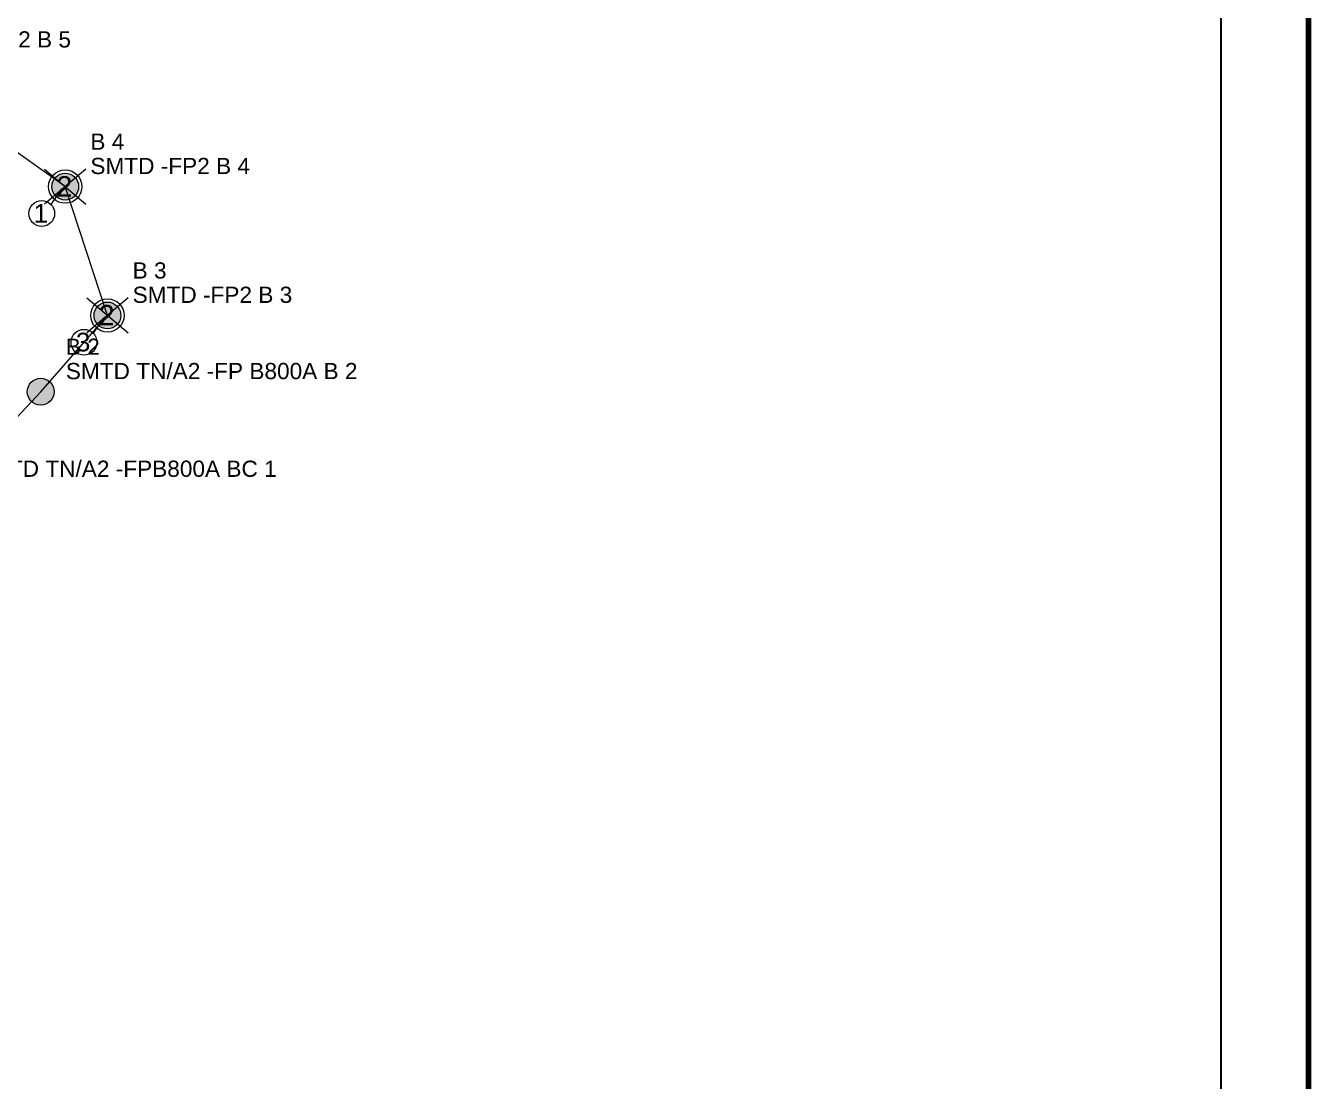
# Model space of a CAD drawing. Header units: inches. Extents: x -2907330 to 774627, y -12404360 to 10502691.
# Drawn here: x 7213 to 7848, y 2609 to 3130 of the extents above; entities that cross this region are included whole.
import ezdxf

# ---------------------------------------------------------------- set-up
doc = ezdxf.new("R2010")
doc.units = ezdxf.units.IN
doc.header["$MEASUREMENT"] = 0
for name, color, linetype, lineweight in [('CABLE 185', 1, 'Continuous', 0), ('JUMLAH SERVIS', 7, 'Continuous', 0), ('POLE NUMBER', 7, 'Continuous', 0), ('TIANG LAMA', 112, 'Continuous', 0), ('UMBANG', 7, 'Continuous', 0)]:
    doc.layers.add(name, color=color, linetype=linetype, lineweight=lineweight)
doc.styles.add('style1', font='arial.ttf', dxfattribs={"height": 2})

# ---------------------------------------------------------------- blocks, each defined once
blk = doc.blocks.new('TIANG_BIRU')
at = {"lineweight": 0}
h = blk.add_hatch(color=5, dxfattribs=at)
h.dxf.hatch_style = 1
h.paths.add_polyline_path([(-1.6, 0, 1), (1.6, 0, 1)])
blk.add_circle((0, 0), 1.6, dxfattribs=at)
blk = doc.blocks.new('U2')
at = {"layer": 'UMBANG', "lineweight": 0}
for p, q in [((-2.46, 2.09), (2.46, -2.09)), ((2.46, 2.09), (-2.46, -2.09))]:
    blk.add_line(p, q, dxfattribs=at)
blk.add_circle((0, 0), 1.99, dxfattribs=at)
at = {"layer": 'UMBANG', "style": 'style1'}
blk.add_text('2', height=2.43, dxfattribs=at).set_placement((-1.04, -1.18))
blk = doc.blocks.new('S3')
at = {"layer": 'JUMLAH SERVIS'}
blk.add_lwpolyline([(1.11, 1.06), (2.41, 2.92)], dxfattribs=at)
at = {"layer": 'JUMLAH SERVIS', "lineweight": 0}
blk.add_circle((0, 0), 1.54, dxfattribs=at)
at = {"layer": 'JUMLAH SERVIS', "style": 'style1'}
blk.add_text('3', height=2.23, dxfattribs=at).set_placement((-0.97, -1.09))
blk = doc.blocks.new('S1')
at = {"layer": 'JUMLAH SERVIS'}
blk.add_lwpolyline([(1.11, 1.06), (2.41, 2.92)], dxfattribs=at)
at = {"layer": 'JUMLAH SERVIS', "lineweight": 0}
blk.add_circle((0, 0), 1.54, dxfattribs=at)
at = {"layer": 'JUMLAH SERVIS', "style": 'style1'}
blk.add_text('1', height=2.23, dxfattribs=at).set_placement((-0.97, -1.09))

msp = doc.modelspace()

# ---------------------------------------------------------------- linework, layer by layer
at = {"linetype": 'Continuous', "const_width": 2.7}
msp.add_lwpolyline([(7846.33, 3866.02), (5452.9, 3866.02), (5452.9, 2213.3), (7846.33, 2213.3)], close=True, dxfattribs=at)
for points in [[(5496.19, 3836.72), (7803.05, 3836.72), (7803.05, 2242.6), (5496.19, 2242.6)], [(5496.34, 3837.26), (7803.2, 3837.26), (7803.2, 2243.15), (5496.34, 2243.15)]]:
    msp.add_lwpolyline(points, close=True)
at = {"layer": 'CABLE 185'}
for p, q in [((7232.22, 3050.6), (7143.79, 3113.09)), ((7253.09, 2986.99), (7232.22, 3050.6)), ((7220.11, 2949.33), (7253.09, 2986.99)), ((7175.21, 2901.1), (7220.11, 2949.33))]:
    msp.add_line(p, q, dxfattribs=at)

# ---------------------------------------------------------------- block references
at = {"xscale": 4.141093994817838, "yscale": 4.141093994817838, "zscale": 4.141093994817838}
for p in [(7232.22, 3050.6), (7253.09, 2986.99), (7220.11, 2949.33)]:
    msp.add_blockref('TIANG_BIRU', p, dxfattribs=at)
at = {"layer": 'JUMLAH SERVIS', "xscale": 4.141093994817838, "yscale": 4.141093994817838, "zscale": 4.141093994817838}
for name, p in [('S1', (7220.62, 3037.35)), ('S3', (7241.49, 2973.74))]:
    msp.add_blockref(name, p, dxfattribs=at)
at = {"layer": 'UMBANG', "xscale": 4.141093994817838, "yscale": 4.141093994817838, "zscale": 4.141093994817838}
for p in [(7232.22, 3050.6), (7253.09, 2986.99)]:
    msp.add_blockref('U2', p, dxfattribs=at)

# ---------------------------------------------------------------- texts
at = {"layer": 'POLE NUMBER', "style": 'style1'}
for s, p in [('B 4', (7244.64, 3068.82)), ('B 3', (7265.51, 3005.21)), ('B 2', (7232.53, 2967.55))]:
    msp.add_text(s, height=8, dxfattribs=at).set_placement(p)
at = {"layer": 'TIANG LAMA', "style": 'style1'}
for s, p in [('SMTD -FP2 B 5', (7156.21, 3119.3)), ('SMTD -FP2 B 4', (7244.64, 3056.81)), ('SMTD -FP2 B 3', (7265.51, 2993.2)), ('SMTD TN/A2 -FP B800A B 2', (7232.53, 2955.54)), ('SMTD TN/A2 -FPB800A BC 1', (7187.64, 2907.31))]:
    msp.add_text(s, height=8, dxfattribs=at).set_placement(p)

doc.saveas('drawing.dxf')
